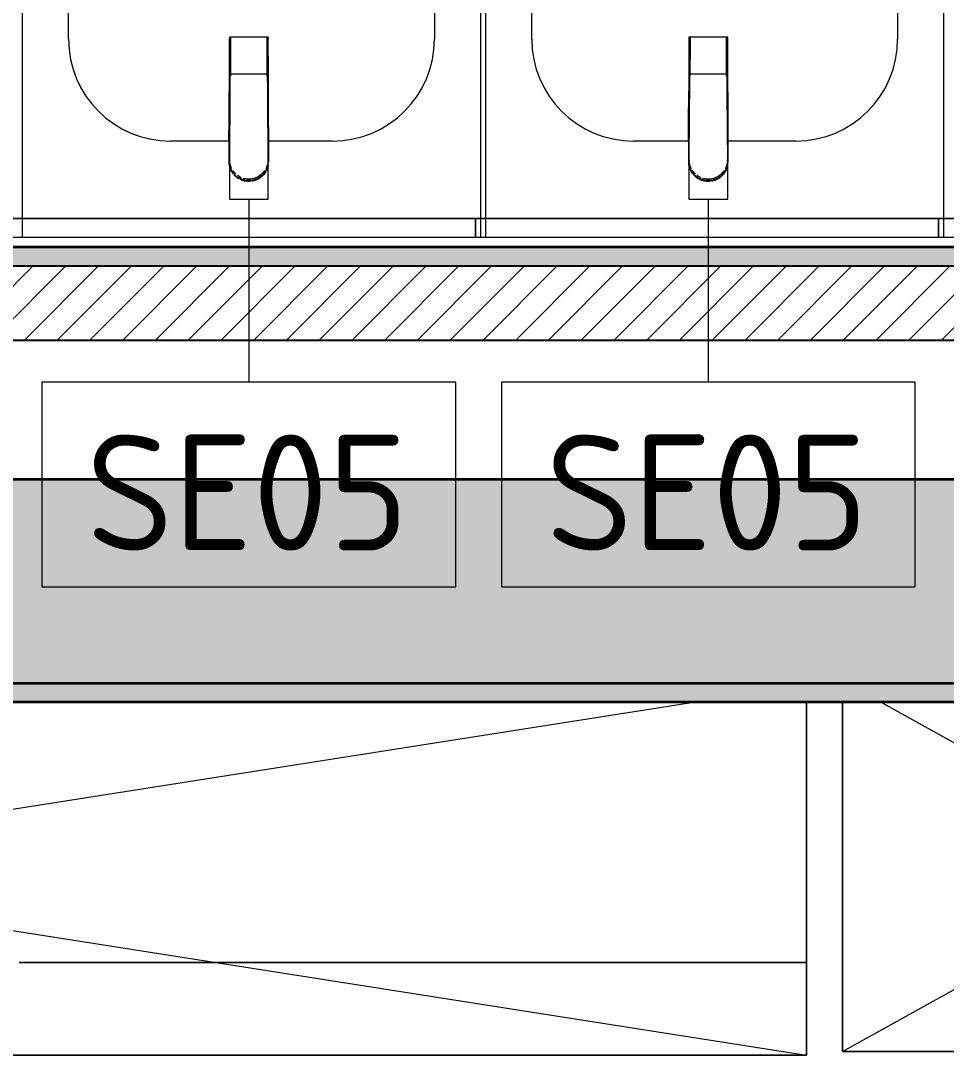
# Model space of a CAD drawing. Header units: millimetres. Extents: x 39815 to 261742, y -8553 to 29000.
# Drawn here: x 85730 to 86730, y 4778 to 5895 of the extents above; entities that cross this region are included whole.
import ezdxf

# ---------------------------------------------------------------- set-up
doc = ezdxf.new("R2010")
doc.units = ezdxf.units.MM
for name, color, linetype, lineweight, true_color in [('0-1', 7, 'Continuous', 9, 0x4994b4), ('A-WALL-1', 7, 'Continuous', 25, 0x3c3c3c), ('A-WALL-3', 7, 'Continuous', 35, 0x3c3c3c), ('A-WALL-FNSH-1', 7, 'Continuous', 15, 0x3c3c3c), ('P-SANR-FIXT-1', 7, 'Continuous', 15, 0x4994b4)]:
    doc.layers.add(name, color=color, linetype=linetype, lineweight=lineweight, true_color=true_color)
for name, color, linetype, lineweight in [('I-FURN', 7, 'Continuous', 9), ('I-WALL', 7, 'Continuous', 9), ('P-SANR-FIXT-IDEN', 7, 'Continuous', 9)]:
    doc.layers.add(name, color=color, linetype=linetype, lineweight=lineweight)
doc.styles.add('GOST Common', font='GOST_Common.ttf', dxfattribs={"height": 125})
pattern_1 = [(0, (-10183.68, 0), (60.96, 15.24), [5.029, -40.691, 5.029, -40.691, -243.84]), (0, (-10183.68, 0), (60.96, 15.24), [-91.44, 5.029, -86.411, 5.029, -40.691, -106.68]), (0, (-10183.68, 0), (60.96, 15.24), [-228.6, 5.029, -25.451, 5.029, -71.171]), (120, (-10160.82, 7.62), (-43.6782272, 45.1729086), [5.029, -40.691, 5.029, -40.691, -243.84]), (120, (-10160.82, 7.62), (-43.6782272, 45.1729086), [-91.44, 5.029, -86.411, 5.029, -40.691, -106.68]), (120, (-10160.82, 7.62), (-43.6782272, 45.1729086), [-228.6, 5.029, -25.451, 5.029, -71.171]), (240, (-10153.2, 38.1), (-17.2817728, -60.4129086), [5.029, -40.691, 5.029, -40.691, -243.84]), (240, (-10153.2, 38.1), (-17.2817728, -60.4129086), [-91.44, 5.029, -86.411, 5.029, -40.691, -106.68]), (240, (-10153.2, 38.1), (-17.2817728, -60.4129086), [-228.6, 5.029, -25.451, 5.029, -71.171])]

# ---------------------------------------------------------------- blocks, each defined once
blk = doc.blocks.new('Шкаф параметрический - 13_4-25587915-Фрагмент 2_10')
at = {"layer": 'I-FURN'}
for p, q in [((0, 0), (679.7, 377.6)), ((0, 377.6), (0, 0)), ((0, 0), (0, 377.6)), ((40.3, 377.6), (720, 0)), ((720, 0), (720, 377.6)), ((720, 377.6), (720, 0)), ((0, 0), (720, 0)), ((720, 0), (0, 0))]:
    blk.add_line(p, q, dxfattribs=at)
blk = doc.blocks.new('Шкаф параметрический - 1_33-25588469-Фрагмент 2_10')
at = {"layer": 'I-FURN'}
for p, q in [((117.3, 381.6), (1912.5, 100)), ((637.5, 100), (2432.7, 381.6)), ((2550, 100), (2550, 381.6)), ((2550, 381.6), (2550, 100)), ((1912.5, 100), (2550, 0)), ((2550, 0), (2550, 100)), ((2550, 100), (2550, 0)), ((0, 0), (2550, 0)), ((2550, 0), (0, 0))]:
    blk.add_line(p, q, dxfattribs=at)
blk = doc.blocks.new('зеркало круглое500д - 1_22а зеркало круглое d500-30453653-Фрагмент 2_10')
at = {"layer": 'I-FURN'}
for p, q in [((-250, 0), (-250, -20)), ((-250, 0), (250, 0)), ((250, 0), (-250, 0)), ((250, -20), (250, 0))]:
    blk.add_line(p, q, dxfattribs=at)
blk = doc.blocks.new('Раковина Roca Debba 50x42 - гибкая подводка_ 640х550х165 PN6_3_ ХВ_ГВ накидная гайка BP DN15_ К-гл_кон_ П DN 50-V53-Фрагмент 2_10')
at = {"layer": 'P-SANR-FIXT-1'}
for p, q in [((-242.9, 0), (-255, 0)), ((-255, 0), (-255, -19.9)), ((-224.5, 0), (-242.9, 0)), ((-194.7, 0), (-224.4, 0)), ((-155.2, 0), (-194.6, 0)), ((-107.8, 0), (-155, 0)), ((-55, 0), (-107.6, 0)), ((0.7, 0), (-54.8, 0)), ((56.5, 0), (1, 0)), ((109.3, 0), (56.6, 0)), ((156.7, 0), (109.4, 0)), ((196.3, 0), (156.8, 0)), ((226.1, 0), (196.4, 0)), ((240, 0), (226.1, 0)), ((240, -19.9), (240, 0)), ((-255, -19.9), (-255, -260)), ((240, -260), (240, -19.9)), ((-95, -103.6), (-21.8, -103.6)), ((20.7, -103.6), (80, -103.6)), ((-205, -260), (-205, -213.6)), ((190, -213.6), (190, -260)), ((80, -370), (-95, -370)), ((-95, -420), (80, -420))]:
    blk.add_line(p, q, dxfattribs=at)
for centre, radius, start, end in [((-95, -213.6), 110, 90, 180), ((80, -213.6), 110, 0, 90), ((-95, -260), 160, 180, 270), ((-95, -260), 110, 180, 270), ((80, -260), 160, 270, 0), ((80, -260), 110, 270, 0)]:
    blk.add_arc(centre, radius, start, end, dxfattribs=at)
blk = doc.blocks.new('Раковина Roca Debba 50x42 - гибкая подводка_ 640х550х165 PN6_3_ ХВ_ГВ накидная гайка BP DN15_ К-гл_кон_ П DN 50-V54-Фрагмент 2_10')
at = {"layer": 'P-SANR-FIXT-1'}
for p, q in [((-242.9, 0), (-255, 0)), ((-255, 0), (-255, -19.9)), ((-224.5, 0), (-242.9, 0)), ((-194.7, 0), (-224.4, 0)), ((-155.2, 0), (-194.6, 0)), ((-107.8, 0), (-155, 0)), ((-55, 0), (-107.6, 0)), ((0.7, 0), (-54.8, 0)), ((56.5, 0), (1, 0)), ((109.3, 0), (56.6, 0)), ((156.7, 0), (109.4, 0)), ((196.3, 0), (156.8, 0)), ((226.1, 0), (196.4, 0)), ((240, 0), (226.1, 0)), ((240, -19.9), (240, 0)), ((-255, -19.9), (-255, -260)), ((240, -260), (240, -19.9)), ((-95, -103.6), (-25.8, -103.6)), ((16.6, -103.6), (80, -103.6)), ((-205, -260), (-205, -213.6)), ((190, -213.6), (190, -260)), ((80, -370), (-95, -370)), ((-95, -420), (80, -420))]:
    blk.add_line(p, q, dxfattribs=at)
for centre, radius, start, end in [((-95, -213.6), 110, 90, 180), ((80, -213.6), 110, 0, 90), ((-95, -260), 160, 180, 270), ((-95, -260), 110, 180, 270), ((80, -260), 160, 270, 0), ((80, -260), 110, 270, 0)]:
    blk.add_arc(centre, radius, start, end, dxfattribs=at)
blk = doc.blocks.new('смеситель для раковины - Default-V57-Фрагмент 2_10')
at = {"layer": '0-1'}
for p, q in [((19.7, 151.6), (-19.8, 151.6)), ((19.8, 111.8), (-19.8, 111.8)), ((-20.3, 110), (-20.4, 97.4)), ((20.4, 97.4), (20.3, 110)), ((-18.9, 7.6), (-19.6, 9.7))]:
    blk.add_line(p, q, dxfattribs=at)
at = {"layer": '0-1', "flags": 128}
for points in [[(-20.7, 150.6), (-20.7, 150.2), (-20.7, 149.2), (-20.7, 148.3), (-20.7, 146.9), (-20.7, 145.4), (-20.8, 134.7), (-21.1, 63.6), (-21.1, 93.2)], [(19.7, 151.6), (20, 151.6), (20.2, 151.6), (20.5, 151.4), (20.6, 151.2), (20.7, 151.1), (20.8, 150.9), (20.8, 150.6)], [(21, 17), (21.2, 25.7), (21, 77.4), (21, 111.4)], [(-21.1, 22.2), (-21.1, 24.2), (-21.1, 63.3), (-21.1, 93.2)], [(-21.4, 39.6), (-21.2, 64), (-21.1, 88)], [(-20, 10.8), (-20.8, 13.2), (-20.9, 15.4)], [(12.1, -0.1), (16.4, 3.8), (19.5, 8.8), (21, 14.5), (21, 16)]]:
    blk.add_lwpolyline(points, dxfattribs=at)
at = {"layer": 'P-SANR-FIXT-1'}
for p, q in [((21, 151.6), (-21, 151.6)), ((-21, 151.6), (-21, -23)), ((21, -23), (21, 151.6)), ((-19.7, 144), (-19.8, 111.8)), ((19.8, 111.8), (19.7, 144)), ((19.9, 143.1), (19.9, 140.7)), ((19.9, 136.7), (19.9, 133.6)), ((19.9, 131), (20, 126.2)), ((20, 115.7), (20, 113.5)), ((20, 111.3), (20, 108.6)), ((-21, -23), (21, -23))]:
    blk.add_line(p, q, dxfattribs=at)
at = {"layer": 'P-SANR-FIXT-1', "flags": 128}
for points in [[(-21.1, 16.9), (-21.1, 42.2), (-21, 67.6), (-20.8, 118.3), (-20.7, 143.7), (-20.7, 149.4), (-20.8, 150.2), (-20.9, 145.3), (-20.9, 138.9), (-21.1, 88.1)], [(21.1, 88.1), (20.9, 138.9), (20.9, 145.3), (20.8, 150.2), (20.7, 149.4), (20.7, 143.7), (20.8, 118.3), (21, 67.6), (21.1, 42.2), (21.1, 16.9)], [(-19.9, 125.8), (-19.9, 133.8), (-19.9, 138.3)], [(20, 123.6), (20, 119.9), (20, 117.9)], [(-20, 109.4), (-20, 111), (-20, 119.8)], [(-15.9, 4.1), (-13.1, 1.6), (-12.1, 0.9)], [(12.1, 0.9), (13.1, 1.6), (15.9, 4.1)], [(-9.8, -0.4), (-6.1, -1.8), (-5.1, -2)], [(-2.7, -2.4), (-2.1, -2.5), (2.1, -2.5), (2.7, -2.4)], [(0.6, -3.9), (0.3, -3.9), (0.1, -3.9), (-0.1, -3.9), (-0.3, -3.9), (-0.6, -3.9)], [(5.1, -2), (6.1, -1.8), (9.8, -0.4)]]:
    blk.add_lwpolyline(points, dxfattribs=at)
at = {"layer": 'P-SANR-FIXT-1'}
for centre, major_axis, ratio, start_param, end_param in [((-19.8, 109.7), (-0.5, 0.002), 0.095846, 0.794229, 1.571164), ((19.8, 109.7), (0.5, 0.002), 0.095848, 4.711795, 5.488843), ((0, 17.2), (20.8, 0), 0.98634, 3.038054, 3.090126), ((0, 17.2), (20.8, 0), 0.98634, 3.29536, 3.441377), ((0, 17.2), (20.8, 0), 0.98634, 5.983401, 6.129418), ((0, 17.2), (20.8, 0), 0.98634, 0.051466, 0.103539), ((0, 17.2), (20.8, 0), 0.98634, 4.268583, 4.510817), ((0, 17.2), (18.5, 0), 0.986286, 4.671144, 4.753634), ((0, 17.2), (20.8, 0), 0.98634, 4.913948, 5.156189)]:
    blk.add_ellipse(centre, major_axis=major_axis, ratio=ratio, start_param=start_param, end_param=end_param, dxfattribs=at)
for points, knots in [([(-19.9, 147.4), (-19.9, 148), (-19.8, 149.3), (-19.8, 150.7), (-19.8, 151.5), (-19.8, 151.6), (-19.8, 151.6)], [0.1, 0.1, 0.1, 0.1, 0.2, 0.3, 0.4, 0.4725859, 0.4725859, 0.4725859, 0.4725859]), ([(-19.8, 151.6), (-19.7, 151.6), (-19.7, 151.6), (-19.7, 151.2), (-19.7, 150), (-19.7, 148.3), (-19.7, 146.2), (-19.7, 144.8), (-19.7, 144)], [0.4728347, 0.4728347, 0.4728347, 0.4728347, 0.5, 0.6, 0.7, 0.8, 0.9, 1, 1, 1, 1]), ([(19.7, 144), (19.7, 144.8), (19.7, 146.2), (19.7, 148.3), (19.7, 150), (19.7, 151.2), (19.7, 151.6), (19.7, 151.6), (19.7, 151.6)], [0, 0, 0, 0, 0.1, 0.2, 0.3, 0.4, 0.5, 0.5274121, 0.5274121, 0.5274121, 0.5274121]), ([(19.7, 151.6), (19.8, 151.6), (19.8, 151.5), (19.8, 150.7), (19.8, 149.3), (19.9, 148), (19.9, 147.4)], [0.5275209, 0.5275209, 0.5275209, 0.5275209, 0.6, 0.7, 0.8, 0.9, 0.9, 0.9, 0.9]), ([(-19.8, 111.8), (-19.8, 111.8), (-19.8, 111.7), (-19.8, 110.9), (-19.8, 110.1), (-19.8, 109.7)], [0.4695548, 0.4695548, 0.4695548, 0.4695548, 0.6, 0.8, 1, 1, 1, 1]), ([(19.8, 109.7), (19.8, 110.1), (19.8, 110.9), (19.8, 111.7), (19.8, 111.8), (19.8, 111.8)], [0, 0, 0, 0, 0.2, 0.4, 0.5304748, 0.5304748, 0.5304748, 0.5304748]), ([(-20.4, 97.4), (-20.4, 91.1), (-20.5, 81.8), (-20.6, 69.7), (-20.6, 60), (-20.7, 52.6), (-20.8, 47.4), (-20.8, 45.2), (-20.8, 43.5), (-20.9, 41.8), (-20.9, 39.8), (-20.9, 37.7), (-20.9, 36.2), (-20.9, 35.4), (-21, 34.1), (-21, 32.6), (-21, 31), (-21, 29.7), (-21, 28.6), (-21, 27.7), (-21, 26.8), (-21.1, 25.6), (-21.1, 22.9), (-21.1, 20.4), (-21.1, 18.4)], [0, 0, 0, 0, 0.222222, 0.333333, 0.444444, 0.583333, 0.618056, 0.652778, 0.670139, 0.6875, 0.722222, 0.756944, 0.774306, 0.782986, 0.791667, 0.826389, 0.84375, 0.861111, 0.878472, 0.887153, 0.895833, 0.913194, 0.930556, 1, 1, 1, 1]), ([(21.1, 18.4), (21.1, 19.2), (21.1, 20.8), (21.1, 23.1), (21.1, 25), (21.1, 26.5), (21, 27.6), (21, 28.6), (21, 30), (21, 31.7), (21, 33.4), (21, 34.6), (20.9, 35.2), (20.9, 35.7), (20.9, 36.3), (20.9, 36.9), (20.9, 38.1), (20.9, 39.8), (20.9, 41.4), (20.8, 42.8), (20.8, 44.1), (20.8, 45.8), (20.8, 48.6), (20.7, 53.5), (20.6, 60.7), (20.6, 68.9), (20.5, 76.5), (20.5, 85.7), (20.4, 92.7), (20.4, 97.4)], [0, 0, 0, 0, 0.027778, 0.055556, 0.083333, 0.097222, 0.111111, 0.125, 0.138889, 0.166667, 0.194444, 0.208333, 0.215278, 0.222222, 0.229167, 0.236111, 0.25, 0.277778, 0.305556, 0.319444, 0.333333, 0.361111, 0.388889, 0.444444, 0.555556, 0.666667, 0.75, 0.833333, 1, 1, 1, 1]), ([(-21.1, 88.1), (-21.1, 85.7), (-21.1, 82.2), (-21.1, 77.5), (-21.2, 73.9), (-21.2, 70.4), (-21.2, 66.8), (-21.2, 63.9), (-21.2, 61.5), (-21.2, 59.8), (-21.2, 58), (-21.2, 55.7), (-21.3, 52.8), (-21.3, 49.3), (-21.3, 46), (-21.3, 42.6), (-21.4, 40.5), (-21.4, 39.4)], [0, 0, 0, 0, 0.0833333, 0.125, 0.1666667, 0.2083333, 0.25, 0.2916667, 0.3125, 0.3333333, 0.3541667, 0.375, 0.4166667, 0.4583333, 0.5, 0.5416667, 0.5833333, 0.5833333, 0.5833333, 0.5833333]), ([(20.4, 88.2), (20.4, 88.1), (20.5, 88), (20.6, 87.8), (20.7, 87.5), (20.7, 87.4), (20.7, 87.3)], [0.19375, 0.19375, 0.19375, 0.19375, 0.25, 0.3, 0.35, 0.4, 0.4, 0.4, 0.4]), ([(21.4, 39.8), (21.4, 40.2), (21.4, 41), (21.3, 42.6), (21.3, 44.7), (21.3, 47.5), (21.3, 50.9), (21.2, 55.1), (21.2, 60), (21.2, 65.1), (21.2, 69.9), (21.2, 74.5), (21.1, 80.6), (21.1, 85.1), (21.1, 88.1)], [0.5714286, 0.5714286, 0.5714286, 0.5714286, 0.5892857, 0.6071429, 0.6428571, 0.6785714, 0.7142857, 0.75, 0.7857143, 0.8214286, 0.8571429, 0.8928571, 0.9285714, 1, 1, 1, 1]), ([(-16.4, 3.7), (-16.6, 4.1), (-17.6, 5.3), (-18.7, 7.1), (-19.6, 9), (-20.1, 10.6), (-20.6, 12.1), (-21, 14.3), (-21.1, 15.9), (-21.1, 16.9)], [0.5566569, 0.5566569, 0.5566569, 0.5566569, 0.6, 0.7, 0.75, 0.8, 0.85, 0.9, 1, 1, 1, 1]), ([(-21.1, 16.4), (-21.1, 14.3), (-20.4, 11.1), (-18.7, 7.6), (-17.5, 5.8), (-16.4, 4.5), (-15.2, 3.2), (-13.9, 2.1), (-12.5, 1), (-10.9, 0.1), (-9.2, -0.7), (-6.9, -1.7), (-3.8, -2.5), (0, -2.8), (3.8, -2.5), (6.9, -1.7), (9, -0.9), (10.1, -0.3), (10.9, 0.1), (11.7, 0.5), (12.7, 1.2), (13.9, 2), (15, 3), (15.8, 3.8), (16.4, 4.5), (17, 5.2), (17.7, 6.2), (18.6, 7.6), (19.3, 9), (19.7, 9.9), (19.9, 10.5), (20, 10.9), (20.2, 11.2), (20.3, 11.7), (20.6, 12.6), (20.8, 13.8), (21, 15.1), (21.1, 16), (21.1, 16.4)], [0, 0, 0, 0, 0.111111, 0.166667, 0.194444, 0.222222, 0.25, 0.277778, 0.305556, 0.333333, 0.361111, 0.388889, 0.444444, 0.5, 0.555556, 0.611111, 0.638889, 0.652778, 0.666667, 0.680556, 0.694444, 0.722222, 0.75, 0.763889, 0.777778, 0.791667, 0.805556, 0.833333, 0.861111, 0.875, 0.881944, 0.888889, 0.895833, 0.902778, 0.916667, 0.944444, 0.972222, 1, 1, 1, 1]), ([(-20.8, 14.6), (-20.7, 14.1), (-20.6, 12.9), (-20.2, 11.6), (-20, 10.9)], [0, 0, 0, 0, 0.4, 1, 1, 1, 1]), ([(-18.3, 9.9), (-18.8, 10.8), (-20.1, 14), (-20.7, 17.5), (-20.7, 19.9)], [-0.157337, -0.157337, -0.157337, -0.157337, -0.1111111, 0, 0, 0, 0]), ([(20.9, 14), (20.9, 13.9), (20.7, 12.8), (20.2, 10.6), (19, 7.6), (16.7, 3.9), (12.9, 0), (8, -2.6), (4.7, -3.4), (3.5, -3.6)], [0.0919533, 0.0919533, 0.0919533, 0.0919533, 0.1, 0.2, 0.3, 0.4, 0.6, 0.8, 0.9091362, 0.9091362, 0.9091362, 0.9091362]), ([(20.7, 19.9), (20.7, 17.5), (20.1, 14), (18.8, 10.8), (18.3, 9.9)], [-1, -1, -1, -1, -0.8888889, -0.8424724, -0.8424724, -0.8424724, -0.8424724]), ([(20.2, 11.7), (20.3, 12), (20.6, 12.9), (20.7, 13.9), (20.8, 14.6)], [0.2222222, 0.2222222, 0.2222222, 0.2222222, 0.4444444, 1, 1, 1, 1]), ([(-19.3, 9.3), (-19.1, 8.7), (-18.5, 7.4), (-17.6, 6.2), (-17.1, 5.5)], [0.2222222, 0.2222222, 0.2222222, 0.2222222, 0.4444444, 0.7777778, 0.7777778, 0.7777778, 0.7777778]), ([(-13.9, 4), (-14.7, 4.7), (-15.8, 6), (-16.9, 7.4), (-17.2, 8)], [-0.26859689, -0.26859689, -0.26859689, -0.26859689, -0.22222222, -0.18982564, -0.18982564, -0.18982564, -0.18982564]), ([(-10, -1.5), (-10.9, -1), (-12.8, 0.2), (-14.5, 1.7), (-15.3, 2.6), (-15.4, 2.7)], [0.3, 0.3, 0.3, 0.3, 0.4, 0.5, 0.5124698, 0.5124698, 0.5124698, 0.5124698]), ([(-7.8, 0), (-8.7, 0.4), (-10.3, 1.2), (-11.7, 2.2), (-12.3, 2.7)], [-0.37982072, -0.37982072, -0.37982072, -0.37982072, -0.33333333, -0.30027801, -0.30027801, -0.30027801, -0.30027801]), ([(17.3, 8), (16.9, 7.4), (15, 4.8), (10.7, 1.1), (3.8, -1.6), (-2, -1.6), (-5.1, -0.9), (-5.8, -0.7)], [-0.8101744, -0.8101744, -0.8101744, -0.8101744, -0.7777778, -0.6666667, -0.5555556, -0.4444444, -0.4109505, -0.4109505, -0.4109505, -0.4109505]), ([(17.1, 5.5), (17.5, 6), (18.6, 7.6), (19.5, 9.4), (19.9, 10.7)], [0.2222222, 0.2222222, 0.2222222, 0.2222222, 0.4444444, 0.9768048, 0.9768048, 0.9768048, 0.9768048]), ([(-0.6, -3.9), (-1.6, -3.9), (-3.8, -3.7), (-6.8, -2.9), (-8.7, -2.1), (-9.5, -1.7)], [0, 0, 0, 0, 0.1, 0.2, 0.2837623, 0.2837623, 0.2837623, 0.2837623]), ([(-0.6, -3.9), (-0.6, -3.9), (-0.6, -3.7), (-0.6, -3.5), (-0.6, -3.3), (-0.6, -3.2)], [0, 0, 0, 0, 0.3636364, 0.5454545, 0.7272727, 0.7272727, 0.7272727, 0.7272727]), ([(0.6, -3.9), (0.6, -3.9), (0.6, -3.7), (0.6, -3.5), (0.6, -3.3), (0.6, -3.2)], [0, 0, 0, 0, 0.3636364, 0.5454545, 0.7272727, 0.7272727, 0.7272727, 0.7272727])]:
    blk.add_open_spline(points, degree=3, knots=knots, dxfattribs=at)
for points in [[(-19.8, 111.8), (-19.8, 111.8), (-19.8, 111.8), (-19.8, 111.8)], [(19.8, 111.8), (19.8, 111.8), (19.8, 111.8), (19.8, 111.8)], [(-19.8, 110), (-19.8, 110.3), (-19.8, 110.6), (-19.8, 110.9)], [(19.8, 110.9), (19.8, 110.6), (19.8, 110.3), (19.8, 110)], [(-20.5, 88.2), (-20.6, 88.2), (-20.7, 88.2), (-20.8, 88.2)], [(2, -3.8), (1.5, -3.9), (1, -3.9), (0.6, -3.9)]]:
    blk.add_open_spline(points, degree=3, dxfattribs=at)
blk = doc.blocks.new('смеситель для раковины - Default-V58-Фрагмент 2_10')
at = {"layer": '0-1'}
for p, q in [((19.7, 151.6), (-19.8, 151.6)), ((19.8, 111.8), (-19.8, 111.8)), ((-20.3, 110), (-20.4, 97.4)), ((20.4, 97.4), (20.3, 110)), ((-18.9, 7.6), (-19.6, 9.7))]:
    blk.add_line(p, q, dxfattribs=at)
at = {"layer": '0-1', "flags": 128}
for points in [[(-20.7, 150.6), (-20.7, 150.2), (-20.7, 149.2), (-20.7, 148.3), (-20.7, 146.9), (-20.7, 145.4), (-20.8, 134.7), (-21.1, 63.6), (-21.1, 93.2)], [(19.7, 151.6), (20, 151.6), (20.2, 151.6), (20.5, 151.4), (20.6, 151.2), (20.7, 151.1), (20.8, 150.9), (20.8, 150.6)], [(21, 17), (21.2, 25.7), (21, 77.4), (21, 111.4)], [(-21.1, 22.2), (-21.1, 24.2), (-21.1, 63.3), (-21.1, 93.2)], [(-21.4, 39.6), (-21.2, 64), (-21.1, 88)], [(-20, 10.8), (-20.8, 13.2), (-20.9, 15.4)], [(12.1, -0.1), (16.4, 3.8), (19.5, 8.8), (21, 14.5), (21, 16)]]:
    blk.add_lwpolyline(points, dxfattribs=at)
at = {"layer": 'P-SANR-FIXT-1'}
for p, q in [((21, 151.6), (-21, 151.6)), ((-21, 151.6), (-21, -23)), ((21, -23), (21, 151.6)), ((-19.7, 144), (-19.8, 111.8)), ((19.8, 111.8), (19.7, 144)), ((19.9, 143.1), (19.9, 140.7)), ((19.9, 136.7), (19.9, 133.6)), ((19.9, 131), (20, 126.2)), ((20, 115.7), (20, 113.5)), ((20, 111.3), (20, 108.6)), ((-21, -23), (21, -23))]:
    blk.add_line(p, q, dxfattribs=at)
at = {"layer": 'P-SANR-FIXT-1', "flags": 128}
for points in [[(-21.1, 16.9), (-21.1, 42.2), (-21, 67.6), (-20.8, 118.3), (-20.7, 143.7), (-20.7, 149.4), (-20.8, 150.2), (-20.9, 145.3), (-20.9, 138.9), (-21.1, 88.1)], [(21.1, 88.1), (20.9, 138.9), (20.9, 145.3), (20.8, 150.2), (20.7, 149.4), (20.7, 143.7), (20.8, 118.3), (21, 67.6), (21.1, 42.2), (21.1, 16.9)], [(-19.9, 125.8), (-19.9, 133.8), (-19.9, 138.3)], [(20, 123.6), (20, 119.9), (20, 117.9)], [(-20, 109.4), (-20, 111), (-20, 119.8)], [(-15.9, 4.1), (-13.1, 1.6), (-12.1, 0.9)], [(11.7, 0.7), (13.1, 1.6), (15.9, 4.1)], [(-9.8, -0.4), (-6.1, -1.8), (-5.1, -2)], [(-2.7, -2.4), (-2.1, -2.5), (2.1, -2.5), (2.7, -2.4)], [(0.6, -3.9), (0.3, -3.9), (0.1, -3.9), (-0.1, -3.9), (-0.3, -3.9), (-0.6, -3.9)], [(5.1, -2), (6.1, -1.8), (9.8, -0.4)]]:
    blk.add_lwpolyline(points, dxfattribs=at)
at = {"layer": 'P-SANR-FIXT-1'}
for centre, major_axis, ratio, start_param, end_param in [((-19.8, 109.7), (-0.5, 0.002), 0.095846, 0.794229, 1.571164), ((19.8, 109.7), (0.5, 0.002), 0.095848, 4.711795, 5.488843), ((0, 17.2), (20.8, 0), 0.98634, 3.038054, 3.090126), ((0, 17.2), (20.8, 0), 0.98634, 3.29536, 3.441377), ((0, 17.2), (20.8, 0), 0.98634, 5.983401, 6.129418), ((0, 17.2), (20.8, 0), 0.98634, 0.051466, 0.103539), ((0, 17.2), (20.8, 0), 0.98634, 4.268583, 4.510817), ((0, 17.2), (18.5, 0), 0.986286, 4.671144, 4.753634), ((0, 17.2), (20.8, 0), 0.98634, 4.913948, 5.156189)]:
    blk.add_ellipse(centre, major_axis=major_axis, ratio=ratio, start_param=start_param, end_param=end_param, dxfattribs=at)
for points, knots in [([(-19.9, 147.4), (-19.9, 148), (-19.8, 149.3), (-19.8, 150.7), (-19.8, 151.5), (-19.8, 151.6), (-19.8, 151.6)], [0.1, 0.1, 0.1, 0.1, 0.2, 0.3, 0.4, 0.4725859, 0.4725859, 0.4725859, 0.4725859]), ([(-19.8, 151.6), (-19.7, 151.6), (-19.7, 151.6), (-19.7, 151.2), (-19.7, 150), (-19.7, 148.3), (-19.7, 146.2), (-19.7, 144.8), (-19.7, 144)], [0.4728347, 0.4728347, 0.4728347, 0.4728347, 0.5, 0.6, 0.7, 0.8, 0.9, 1, 1, 1, 1]), ([(19.7, 144), (19.7, 144.8), (19.7, 146.2), (19.7, 148.3), (19.7, 150), (19.7, 151.2), (19.7, 151.6), (19.7, 151.6), (19.7, 151.6)], [0, 0, 0, 0, 0.1, 0.2, 0.3, 0.4, 0.5, 0.5274121, 0.5274121, 0.5274121, 0.5274121]), ([(19.7, 151.6), (19.8, 151.6), (19.8, 151.5), (19.8, 150.7), (19.8, 149.3), (19.9, 148), (19.9, 147.4)], [0.5275209, 0.5275209, 0.5275209, 0.5275209, 0.6, 0.7, 0.8, 0.9, 0.9, 0.9, 0.9]), ([(-19.8, 111.8), (-19.8, 111.8), (-19.8, 111.7), (-19.8, 110.9), (-19.8, 110.1), (-19.8, 109.7)], [0.4695548, 0.4695548, 0.4695548, 0.4695548, 0.6, 0.8, 1, 1, 1, 1]), ([(19.8, 109.7), (19.8, 110.1), (19.8, 110.9), (19.8, 111.7), (19.8, 111.8), (19.8, 111.8)], [0, 0, 0, 0, 0.2, 0.4, 0.5304748, 0.5304748, 0.5304748, 0.5304748]), ([(-20.4, 97.4), (-20.4, 91.1), (-20.5, 81.8), (-20.6, 69.7), (-20.6, 60), (-20.7, 52.6), (-20.8, 47.4), (-20.8, 45.2), (-20.8, 43.5), (-20.9, 41.8), (-20.9, 39.8), (-20.9, 37.7), (-20.9, 36.2), (-20.9, 35.4), (-21, 34.1), (-21, 32.6), (-21, 31), (-21, 29.7), (-21, 28.6), (-21, 27.7), (-21, 26.8), (-21.1, 25.6), (-21.1, 22.9), (-21.1, 20.4), (-21.1, 18.4)], [0, 0, 0, 0, 0.222222, 0.333333, 0.444444, 0.583333, 0.618056, 0.652778, 0.670139, 0.6875, 0.722222, 0.756944, 0.774306, 0.782986, 0.791667, 0.826389, 0.84375, 0.861111, 0.878472, 0.887153, 0.895833, 0.913194, 0.930556, 1, 1, 1, 1]), ([(21.1, 18.4), (21.1, 19.2), (21.1, 20.8), (21.1, 23.1), (21.1, 25), (21.1, 26.5), (21, 27.6), (21, 28.6), (21, 30), (21, 31.7), (21, 33.4), (21, 34.6), (20.9, 35.2), (20.9, 35.7), (20.9, 36.3), (20.9, 36.9), (20.9, 38.1), (20.9, 39.8), (20.9, 41.4), (20.8, 42.8), (20.8, 44.1), (20.8, 45.8), (20.8, 48.6), (20.7, 53.5), (20.6, 60.7), (20.6, 68.9), (20.5, 76.5), (20.5, 85.7), (20.4, 92.7), (20.4, 97.4)], [0, 0, 0, 0, 0.027778, 0.055556, 0.083333, 0.097222, 0.111111, 0.125, 0.138889, 0.166667, 0.194444, 0.208333, 0.215278, 0.222222, 0.229167, 0.236111, 0.25, 0.277778, 0.305556, 0.319444, 0.333333, 0.361111, 0.388889, 0.444444, 0.555556, 0.666667, 0.75, 0.833333, 1, 1, 1, 1]), ([(-21.1, 88.1), (-21.1, 85.7), (-21.1, 82.2), (-21.1, 77.5), (-21.2, 73.9), (-21.2, 70.4), (-21.2, 66.8), (-21.2, 63.9), (-21.2, 61.5), (-21.2, 59.8), (-21.2, 58), (-21.2, 55.7), (-21.3, 52.8), (-21.3, 49.3), (-21.3, 46), (-21.3, 42.6), (-21.4, 40.5), (-21.4, 39.4)], [0, 0, 0, 0, 0.0833333, 0.125, 0.1666667, 0.2083333, 0.25, 0.2916667, 0.3125, 0.3333333, 0.3541667, 0.375, 0.4166667, 0.4583333, 0.5, 0.5416667, 0.5833333, 0.5833333, 0.5833333, 0.5833333]), ([(20.4, 88.2), (20.4, 88.1), (20.5, 88), (20.6, 87.8), (20.7, 87.5), (20.7, 87.4), (20.7, 87.3)], [0.19375, 0.19375, 0.19375, 0.19375, 0.25, 0.3, 0.35, 0.4, 0.4, 0.4, 0.4]), ([(21.4, 39.8), (21.4, 40.2), (21.4, 41), (21.3, 42.6), (21.3, 44.7), (21.3, 47.5), (21.3, 50.9), (21.2, 55.1), (21.2, 60), (21.2, 65.1), (21.2, 69.9), (21.2, 74.5), (21.1, 80.6), (21.1, 85.1), (21.1, 88.1)], [0.5714286, 0.5714286, 0.5714286, 0.5714286, 0.5892857, 0.6071429, 0.6428571, 0.6785714, 0.7142857, 0.75, 0.7857143, 0.8214286, 0.8571429, 0.8928571, 0.9285714, 1, 1, 1, 1]), ([(-16.4, 3.7), (-16.6, 4.1), (-17.6, 5.3), (-18.7, 7.1), (-19.6, 9), (-20.1, 10.6), (-20.6, 12.1), (-21, 14.3), (-21.1, 15.9), (-21.1, 16.9)], [0.5566569, 0.5566569, 0.5566569, 0.5566569, 0.6, 0.7, 0.75, 0.8, 0.85, 0.9, 1, 1, 1, 1]), ([(-21.1, 16.4), (-21.1, 14.3), (-20.4, 11.1), (-18.7, 7.6), (-17.5, 5.8), (-16.4, 4.5), (-15.2, 3.2), (-13.9, 2.1), (-12.5, 1), (-10.9, 0.1), (-9.2, -0.7), (-6.9, -1.7), (-3.8, -2.5), (0, -2.8), (3.8, -2.5), (6.9, -1.7), (9, -0.9), (10.1, -0.3), (10.9, 0.1), (11.7, 0.5), (12.7, 1.2), (13.9, 2), (15, 3), (15.8, 3.8), (16.4, 4.5), (17, 5.2), (17.7, 6.2), (18.6, 7.6), (19.3, 9), (19.7, 9.9), (19.9, 10.5), (20, 10.9), (20.2, 11.2), (20.3, 11.7), (20.6, 12.6), (20.8, 13.8), (21, 15.1), (21.1, 16), (21.1, 16.4)], [0, 0, 0, 0, 0.111111, 0.166667, 0.194444, 0.222222, 0.25, 0.277778, 0.305556, 0.333333, 0.361111, 0.388889, 0.444444, 0.5, 0.555556, 0.611111, 0.638889, 0.652778, 0.666667, 0.680556, 0.694444, 0.722222, 0.75, 0.763889, 0.777778, 0.791667, 0.805556, 0.833333, 0.861111, 0.875, 0.881944, 0.888889, 0.895833, 0.902778, 0.916667, 0.944444, 0.972222, 1, 1, 1, 1]), ([(-20.8, 14.6), (-20.7, 14.1), (-20.6, 12.9), (-20.2, 11.6), (-20, 10.9)], [0, 0, 0, 0, 0.4, 1, 1, 1, 1]), ([(-18.3, 9.9), (-18.8, 10.8), (-20.1, 14), (-20.7, 17.5), (-20.7, 19.9)], [-0.157337, -0.157337, -0.157337, -0.157337, -0.1111111, 0, 0, 0, 0]), ([(20.9, 14), (20.9, 13.9), (20.7, 12.8), (20.2, 10.6), (19, 7.6), (16.7, 3.9), (12.9, 0), (8, -2.6), (4.7, -3.4), (3.5, -3.6)], [0.0919533, 0.0919533, 0.0919533, 0.0919533, 0.1, 0.2, 0.3, 0.4, 0.6, 0.8, 0.9091362, 0.9091362, 0.9091362, 0.9091362]), ([(20.7, 19.9), (20.7, 17.5), (20.1, 14), (18.8, 10.8), (18.3, 9.9)], [-1, -1, -1, -1, -0.8888889, -0.8424724, -0.8424724, -0.8424724, -0.8424724]), ([(20.2, 11.7), (20.3, 12), (20.6, 12.9), (20.7, 13.9), (20.8, 14.6)], [0.2222222, 0.2222222, 0.2222222, 0.2222222, 0.4444444, 1, 1, 1, 1]), ([(-19.3, 9.3), (-19.1, 8.7), (-18.5, 7.4), (-17.6, 6.2), (-17.1, 5.5)], [0.2222222, 0.2222222, 0.2222222, 0.2222222, 0.4444444, 0.7777778, 0.7777778, 0.7777778, 0.7777778]), ([(-13.9, 4), (-14.7, 4.7), (-15.8, 6), (-16.9, 7.4), (-17.2, 8)], [-0.26859689, -0.26859689, -0.26859689, -0.26859689, -0.22222222, -0.18982564, -0.18982564, -0.18982564, -0.18982564]), ([(-10, -1.5), (-10.9, -1), (-12.8, 0.2), (-14.5, 1.7), (-15.3, 2.6), (-15.4, 2.7)], [0.3, 0.3, 0.3, 0.3, 0.4, 0.5, 0.5124698, 0.5124698, 0.5124698, 0.5124698]), ([(-7.8, 0), (-8.7, 0.4), (-10.3, 1.2), (-11.7, 2.2), (-12.3, 2.7)], [-0.37982072, -0.37982072, -0.37982072, -0.37982072, -0.33333333, -0.30027801, -0.30027801, -0.30027801, -0.30027801]), ([(17.3, 8), (16.9, 7.4), (15, 4.8), (10.7, 1.1), (3.8, -1.6), (-2, -1.6), (-5.1, -0.9), (-5.8, -0.7)], [-0.8101744, -0.8101744, -0.8101744, -0.8101744, -0.7777778, -0.6666667, -0.5555556, -0.4444444, -0.4109505, -0.4109505, -0.4109505, -0.4109505]), ([(17.1, 5.5), (17.5, 6), (18.6, 7.6), (19.5, 9.4), (19.9, 10.7)], [0.2222222, 0.2222222, 0.2222222, 0.2222222, 0.4444444, 0.9768048, 0.9768048, 0.9768048, 0.9768048]), ([(-0.6, -3.9), (-1.6, -3.9), (-3.8, -3.7), (-6.7, -2.9), (-8.4, -2.2), (-9.1, -1.9)], [0, 0, 0, 0, 0.1, 0.2, 0.2708748, 0.2708748, 0.2708748, 0.2708748]), ([(-0.6, -3.9), (-0.6, -3.9), (-0.6, -3.7), (-0.6, -3.5), (-0.6, -3.3), (-0.6, -3.2)], [0, 0, 0, 0, 0.3636364, 0.5454545, 0.7272727, 0.7272727, 0.7272727, 0.7272727]), ([(0.6, -3.9), (0.6, -3.9), (0.6, -3.7), (0.6, -3.5), (0.6, -3.3), (0.6, -3.2)], [0, 0, 0, 0, 0.3636364, 0.5454545, 0.7272727, 0.7272727, 0.7272727, 0.7272727])]:
    blk.add_open_spline(points, degree=3, knots=knots, dxfattribs=at)
for points in [[(-19.8, 111.8), (-19.8, 111.8), (-19.8, 111.8), (-19.8, 111.8)], [(19.8, 111.8), (19.8, 111.8), (19.8, 111.8), (19.8, 111.8)], [(-19.8, 110), (-19.8, 110.3), (-19.8, 110.6), (-19.8, 110.9)], [(19.8, 110.9), (19.8, 110.6), (19.8, 110.3), (19.8, 110)], [(-20.5, 88.2), (-20.6, 88.2), (-20.7, 88.2), (-20.8, 88.2)], [(2, -3.8), (1.5, -3.9), (1, -3.9), (0.6, -3.9)]]:
    blk.add_open_spline(points, degree=3, dxfattribs=at)
blk = doc.blocks.new('М_сантехническая_рамка1 - В рамке-30590747-Фрагмент 2_10')
at = {"layer": 'P-SANR-FIXT-IDEN'}
for p, q in [((4.293, 2.24), (-4.639, 2.24)), ((-4.639, 2.24), (-4.639, -2.178)), ((4.293, -2.178), (4.293, 2.24)), ((-4.639, -2.178), (4.293, -2.178))]:
    blk.add_line(p, q, dxfattribs=at)

msp = doc.modelspace()

# ---------------------------------------------------------------- hatches: boundary and pattern name
at = {"layer": 'I-WALL'}
h = msp.add_hatch(dxfattribs=at)
h.set_pattern_fill('FP_9', color=256, style=0, pattern_type=2)
h.set_pattern_definition(pattern_1)
h.paths.add_polyline_path([(87756.3, 5630), (87756.3, 5650), (85156.3, 5650), (85156.3, 5630), (87736.3, 5630)])
h = msp.add_hatch(dxfattribs=at)
h.set_pattern_fill('FP_1', color=256, style=0, pattern_type=2)
h.set_pattern_definition([(45, (-10183.68, 0), (-17.6776695, 17.6776695), [])])
h.paths.add_polyline_path([(87164.9, 5550), (87656.3, 5550), (87656.3, 5630), (85156.3, 5630), (85156.3, 5550), (86504.4, 5550)])
h = msp.add_hatch(dxfattribs=at)
h.set_pattern_fill('FP_3', color=256, style=0, pattern_type=2)
h.set_pattern_definition([(45, (-10183.68, 0), (-28.51196, 28.51196), []), (45, (-10155.17, 0), (-28.51196, 28.51196), [50.403, -10.081, 1.676, -8.404])])
h.paths.add_polyline_path([(91426.3, 5180), (91426.3, 5400), (90526.3, 5400), (90526.3, 5180), (91386.3, 5180)])
h.paths.add_polyline_path([(89446.3, 5180), (89476.3, 5180), (89476.3, 5400), (84026.3, 5400), (84026.3, 5180), (88486, 5180)])
h = msp.add_hatch(dxfattribs=at)
h.set_pattern_fill('FP_9', color=256, style=0, pattern_type=2)
h.set_pattern_definition(pattern_1)
h.paths.add_polyline_path([(91128.1, 5160), (91386.3, 5160), (91386.3, 5180), (90556.3, 5180), (90556.3, 5172), (90526.3, 5172), (90526.3, 5160), (90556.3, 5160)])
h.paths.add_polyline_path([(89476.3, 5160), (89476.3, 5172), (89446.3, 5172), (89446.3, 5180), (84006.3, 5180), (84006.3, 5160), (88486, 5160)])

# ---------------------------------------------------------------- linework, layer by layer
at = {"layer": 'A-WALL-1'}
for p, q in [((87756.3, 5650), (85156.3, 5650)), ((85156.3, 5630), (87736.3, 5630)), ((85156.3, 5550), (87656.3, 5550)), ((84006.3, 5160), (89476.3, 5160))]:
    msp.add_line(p, q, dxfattribs=at)
at = {"layer": 'A-WALL-3'}
for p, q in [((84026.3, 5400), (89446.3, 5400)), ((84026.3, 5180), (89446.3, 5180))]:
    msp.add_line(p, q, dxfattribs=at)
at = {"layer": 'A-WALL-FNSH-1'}
for p, q in [((87757.3, 5651), (85177.3, 5651)), ((84005.3, 5159), (89476.3, 5159))]:
    msp.add_line(p, q, dxfattribs=at)
at = {"layer": 'I-FURN'}
for p, q in [((86578.8, 4878.4), (86578.8, 5160)), ((86578.8, 5160), (86578.8, 4878.4)), ((85728.8, 4878.4), (86578.8, 4878.4)), ((86578.8, 4878.4), (85728.8, 4878.4))]:
    msp.add_line(p, q, dxfattribs=at)
at = {"layer": 'I-WALL'}
msp.add_line((85176.3, 5661), (87767.3, 5661), dxfattribs=at)
at = {"layer": 'P-SANR-FIXT-IDEN'}
for p, q in [((85976.7, 5702), (85976.7, 5504.6)), ((86472.7, 5702), (86472.7, 5504.6))]:
    msp.add_line(p, q, dxfattribs=at)

# ---------------------------------------------------------------- block references
at = {"layer": 'I-FURN'}
for name, p in [('зеркало круглое500д - 1_22а зеркало круглое d500-30453653-Фрагмент 2_10', (85971.3, 5681)), ('зеркало круглое500д - 1_22а зеркало круглое d500-30453653-Фрагмент 2_10', (86471.3, 5681)), ('зеркало круглое500д - 1_22а зеркало круглое d500-30453653-Фрагмент 2_10', (86971.3, 5681)), ('Шкаф параметрический - 1_33-25588469-Фрагмент 2_10', (84028.8, 4778.4)), ('Шкаф параметрический - 13_4-25587915-Фрагмент 2_10', (86617.5, 4782.4))]:
    msp.add_blockref(name, p, dxfattribs=at)
at = {"layer": 'P-SANR-FIXT-1', "rotation": 180}
for name, p in [('Раковина Roca Debba 50x42 - гибкая подводка_ 640х550х165 PN6_3_ ХВ_ГВ накидная гайка BP DN15_ К-гл_кон_ П DN 50-V54-Фрагмент 2_10', (85972.1, 5661.1)), ('Раковина Roca Debba 50x42 - гибкая подводка_ 640х550х165 PN6_3_ ХВ_ГВ накидная гайка BP DN15_ К-гл_кон_ П DN 50-V53-Фрагмент 2_10', (86472.1, 5661.1))]:
    msp.add_blockref(name, p, dxfattribs=at)
at = {"layer": 'P-SANR-FIXT-1'}
for name, p in [('смеситель для раковины - Default-V58-Фрагмент 2_10', (85976.7, 5725)), ('смеситель для раковины - Default-V57-Фрагмент 2_10', (86472.7, 5725))]:
    msp.add_blockref(name, p, dxfattribs=at)
at = {"layer": 'P-SANR-FIXT-IDEN', "xscale": 49.99999999999998, "yscale": 49.99999999999998, "zscale": 49.99999999999998}
for p in [(85985.4, 5392.6), (86481.4, 5392.6)]:
    msp.add_blockref('М_сантехническая_рамка1 - В рамке-30590747-Фрагмент 2_10', p, dxfattribs=at)

# ---------------------------------------------------------------- texts
at = {"layer": 'P-SANR-FIXT-IDEN', "char_height": 125, "width": 444.937, "attachment_point": 1, "style": 'GOST Common'}
for insert in [(85801.1, 5448), (86297.1, 5448)]:
    msp.add_mtext('SE05', dxfattribs=dict(at, insert=insert))

doc.saveas('drawing.dxf')
